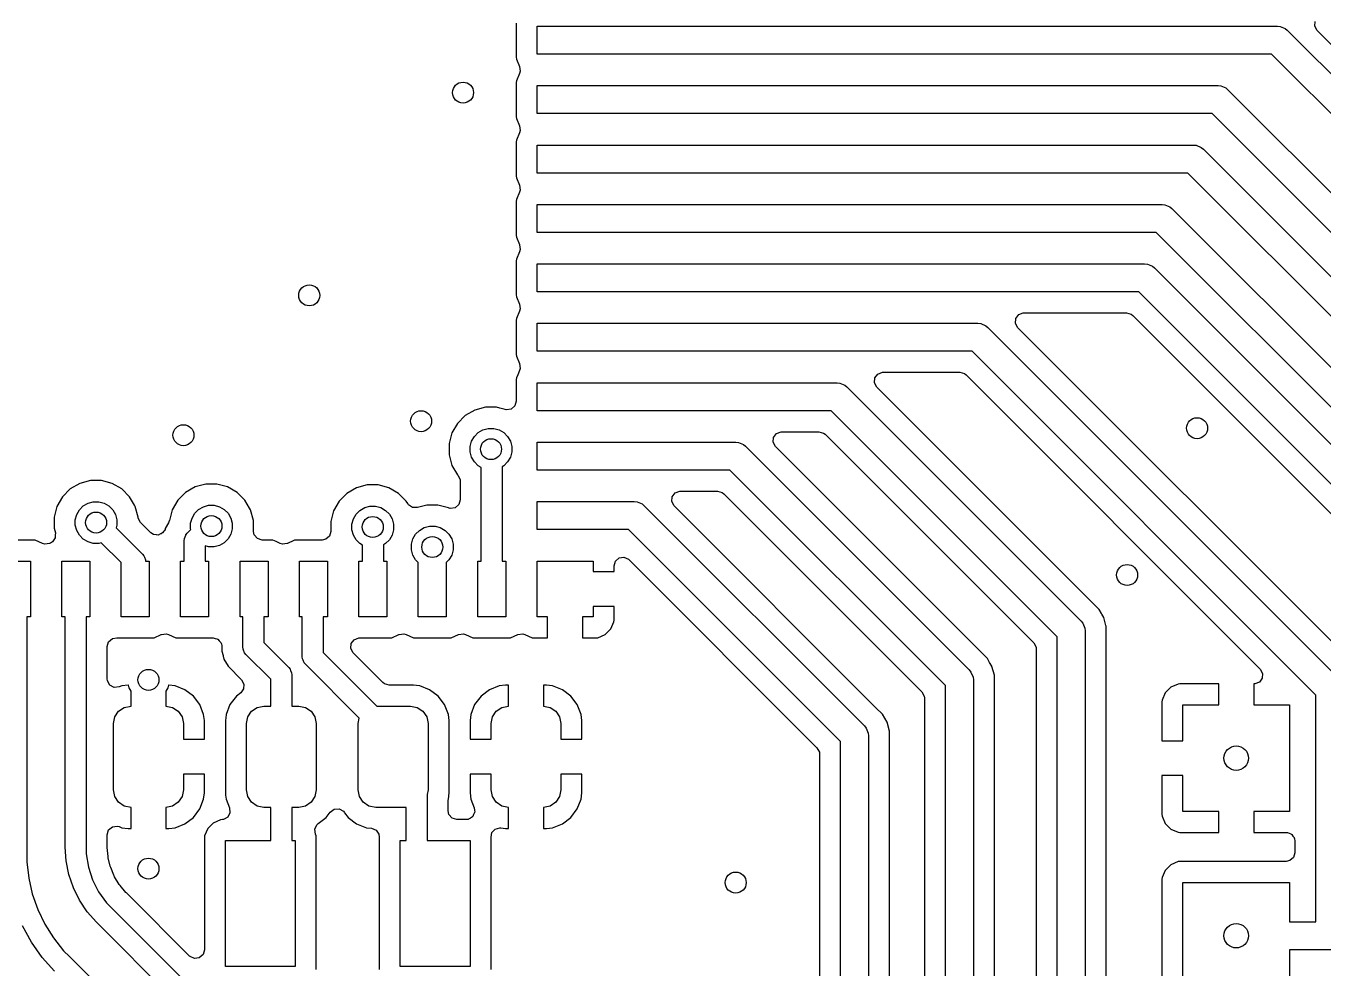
# Model space of a CAD drawing. Extents: x 0.22 to 2.58, y 0.22 to 2.18.
# Drawn here: x 1.372 to 2.102, y 1.176 to 1.707 of the extents above; entities that cross this region are included whole.
import ezdxf

# ---------------------------------------------------------------- set-up
doc = ezdxf.new("R2010")
doc.units = 0
doc.header["$MEASUREMENT"] = 0
doc.layers.add('BLACK', color=7, linetype='CONTINUOUS')

msp = doc.modelspace()

# ---------------------------------------------------------------- linework, layer by layer
at = {"layer": 'BLACK', "linetype": 'CONTINUOUS'}
for p, q in [((1.64801, 1.70846), (1.64801, 1.68918)), ((1.65984, 1.69094), (1.65984, 1.70669)), ((1.65984, 1.70669), (1.69134, 1.70669)), ((1.69134, 1.70669), (2.07677, 1.70669)), ((2.07677, 1.70669), (2.07831, 1.70654)), ((2.07831, 1.70654), (2.08115, 1.70537)), ((2.08115, 1.70537), (2.08234, 1.70439)), ((2.08234, 1.70439), (2.33003, 1.45669)), ((2.09789, 1.70666), (2.09809, 1.7094)), ((2.09921, 1.70424), (2.09789, 1.70666)), ((2.3166, 1.48685), (2.09921, 1.70424)), ((1.64801, 1.68918), (1.64801, 1.68918)), ((1.64801, 1.68918), (1.64813, 1.68819)), ((1.64813, 1.68819), (1.64813, 1.68819)), ((1.64813, 1.68819), (1.64995, 1.68406)), ((1.67559, 1.69094), (1.65984, 1.69094)), ((2.07351, 1.69094), (1.67559, 1.69094)), ((2.3212, 1.44325), (2.07351, 1.69094)), ((1.64995, 1.68406), (1.65031, 1.68133)), ((1.65031, 1.68133), (1.64995, 1.68011)), ((1.64813, 1.67598), (1.64801, 1.67499)), ((1.64801, 1.67499), (1.64801, 1.65571)), ((1.64995, 1.68011), (1.64813, 1.67598)), ((1.65984, 1.65748), (1.65984, 1.67323)), ((1.65984, 1.67323), (1.69134, 1.67323)), ((1.69134, 1.67323), (2.04331, 1.67323)), ((2.04331, 1.67323), (2.04484, 1.67308)), ((2.04484, 1.67308), (2.04768, 1.6719)), ((2.04768, 1.6719), (2.04887, 1.67092)), ((2.04887, 1.67092), (2.34098, 1.37882)), ((1.64801, 1.65571), (1.64801, 1.65571)), ((1.64801, 1.65571), (1.64813, 1.65472)), ((1.64813, 1.65472), (1.64813, 1.65472)), ((1.64813, 1.65472), (1.64813, 1.65472)), ((1.64813, 1.65472), (1.64991, 1.65068)), ((1.67559, 1.65748), (1.65984, 1.65748)), ((2.04005, 1.65748), (1.67559, 1.65748)), ((2.3322, 1.36532), (2.04005, 1.65748)), ((1.64995, 1.64665), (1.64813, 1.64252)), ((1.64991, 1.65068), (1.64991, 1.65068)), ((1.64991, 1.65068), (1.64995, 1.65059)), ((1.64995, 1.65059), (1.65031, 1.64787)), ((1.65031, 1.64787), (1.64995, 1.64665)), ((1.64813, 1.64252), (1.64801, 1.64153)), ((1.64801, 1.64153), (1.64801, 1.62225)), ((1.64813, 1.64252), (1.64813, 1.64252)), ((1.65984, 1.62402), (1.65984, 1.63976)), ((1.65984, 1.63976), (1.69134, 1.63976)), ((1.69134, 1.63976), (2.02953, 1.63976)), ((2.02953, 1.63976), (2.03106, 1.63961)), ((2.03106, 1.63961), (2.0339, 1.63844)), ((2.0339, 1.63844), (2.0351, 1.63746)), ((2.0351, 1.63746), (2.30872, 1.36384)), ((1.64801, 1.62225), (1.64801, 1.62225)), ((1.64801, 1.62225), (1.64813, 1.62126)), ((1.67559, 1.62402), (1.65984, 1.62402)), ((2.02627, 1.62402), (1.67559, 1.62402)), ((2.29528, 1.35501), (2.02627, 1.62402)), ((1.64813, 1.62126), (1.64813, 1.62126)), ((1.64813, 1.62126), (1.64813, 1.62126)), ((1.64813, 1.62126), (1.64991, 1.61721)), ((1.64991, 1.61721), (1.64991, 1.61721)), ((1.64991, 1.61721), (1.64995, 1.61713)), ((1.64995, 1.61713), (1.65031, 1.6144)), ((1.64813, 1.60905), (1.64801, 1.60807)), ((1.64801, 1.60807), (1.64801, 1.58879)), ((1.64995, 1.61319), (1.64813, 1.60905)), ((1.65031, 1.6144), (1.64995, 1.61319)), ((1.65984, 1.59055), (1.65984, 1.6063)), ((1.65984, 1.6063), (1.69134, 1.6063)), ((1.69134, 1.6063), (2.01181, 1.6063)), ((2.01181, 1.6063), (2.01335, 1.60615)), ((2.01335, 1.60615), (2.01619, 1.60497)), ((2.01619, 1.60497), (2.01738, 1.60399)), ((2.01738, 1.60399), (2.27722, 1.34415)), ((1.64801, 1.58879), (1.64801, 1.58878)), ((1.64801, 1.58878), (1.64813, 1.5878)), ((1.64813, 1.5878), (1.64813, 1.5878)), ((1.64813, 1.5878), (1.64813, 1.5878)), ((1.64813, 1.5878), (1.64991, 1.58375)), ((1.67559, 1.59055), (1.65984, 1.59055)), ((2.00855, 1.59055), (1.67559, 1.59055)), ((2.26378, 1.33532), (2.00855, 1.59055)), ((1.64995, 1.57972), (1.64813, 1.57559)), ((1.64991, 1.58375), (1.64991, 1.58375)), ((1.64991, 1.58375), (1.64995, 1.58366)), ((1.64995, 1.58366), (1.65031, 1.58094)), ((1.65031, 1.58094), (1.64995, 1.57972)), ((1.64813, 1.57559), (1.64801, 1.5746)), ((1.64801, 1.5746), (1.64801, 1.55532)), ((1.65984, 1.55709), (1.65984, 1.57283)), ((1.65984, 1.57283), (1.69134, 1.57283)), ((1.69134, 1.57283), (2.00197, 1.57283)), ((2.00197, 1.57283), (2.0035, 1.57268)), ((2.0035, 1.57268), (2.00634, 1.57151)), ((2.00634, 1.57151), (2.00754, 1.57053)), ((2.00754, 1.57053), (2.23785, 1.34021)), ((1.67559, 1.55709), (1.65984, 1.55709)), ((1.99871, 1.55709), (1.67559, 1.55709)), ((2.22441, 1.33138), (1.99871, 1.55709)), ((1.64801, 1.55532), (1.64801, 1.55532)), ((1.64801, 1.55532), (1.64813, 1.55433)), ((1.64813, 1.55433), (1.64813, 1.55433)), ((1.64813, 1.55433), (1.64995, 1.5502)), ((1.64995, 1.5502), (1.65031, 1.54747)), ((1.64813, 1.54213), (1.64801, 1.54114)), ((1.64995, 1.54626), (1.64813, 1.54213)), ((1.64813, 1.54213), (1.64813, 1.54213)), ((1.65031, 1.54747), (1.64995, 1.54626)), ((1.92923, 1.53934), (1.92943, 1.54208)), ((1.92943, 1.54208), (1.93108, 1.54428)), ((1.93108, 1.54428), (1.93365, 1.54524)), ((1.93365, 1.54524), (1.934, 1.54526)), ((1.934, 1.54526), (1.99178, 1.54526)), ((1.99178, 1.54526), (1.99442, 1.54448)), ((1.99442, 1.54448), (1.99524, 1.54383)), ((1.99524, 1.54383), (2.21115, 1.32791)), ((1.64801, 1.54114), (1.64801, 1.52186)), ((1.65984, 1.52362), (1.65984, 1.53937)), ((1.65984, 1.53937), (1.69134, 1.53937)), ((1.69134, 1.53937), (1.90811, 1.53937)), ((1.90811, 1.53937), (1.90965, 1.53922)), ((1.90965, 1.53922), (1.91248, 1.53804)), ((1.91248, 1.53804), (1.91368, 1.53706)), ((1.91368, 1.53706), (2.11187, 1.33887)), ((1.93055, 1.53692), (1.92923, 1.53934)), ((2.12207, 1.34541), (1.93055, 1.53692)), ((1.64801, 1.52186), (1.64801, 1.52185)), ((1.64801, 1.52185), (1.64813, 1.52087)), ((1.64813, 1.52087), (1.64813, 1.52087)), ((1.64813, 1.52087), (1.64813, 1.52087)), ((1.64813, 1.52087), (1.64991, 1.51682)), ((1.67559, 1.52362), (1.65984, 1.52362)), ((1.90485, 1.52362), (1.67559, 1.52362)), ((2.09843, 1.33005), (1.90485, 1.52362)), ((1.64991, 1.51271), (1.64888, 1.51036)), ((1.64991, 1.51682), (1.64991, 1.51682)), ((1.64991, 1.51682), (1.64995, 1.51674)), ((1.64995, 1.51279), (1.64991, 1.51271)), ((1.64991, 1.51271), (1.64991, 1.51271)), ((1.64995, 1.51674), (1.65031, 1.51401)), ((1.65031, 1.51401), (1.64995, 1.51279)), ((1.64813, 1.50866), (1.64801, 1.50767)), ((1.64801, 1.50767), (1.64801, 1.49555)), ((1.64888, 1.51036), (1.64813, 1.50866)), ((1.65984, 1.49016), (1.65984, 1.50591)), ((1.65984, 1.50591), (1.69134, 1.50591)), ((1.69134, 1.50591), (1.82874, 1.50591)), ((1.82874, 1.50591), (1.83028, 1.50575)), ((1.83028, 1.50575), (1.83311, 1.50458)), ((1.84986, 1.50587), (1.85006, 1.50862)), ((1.85118, 1.50346), (1.84986, 1.50587)), ((1.85006, 1.50862), (1.85171, 1.51082)), ((1.85171, 1.51082), (1.85428, 1.51178)), ((1.85428, 1.51178), (1.85463, 1.51179)), ((1.85463, 1.51179), (1.89793, 1.51179)), ((1.89793, 1.51179), (1.90057, 1.51102)), ((1.90057, 1.51102), (1.90138, 1.51036)), ((1.90138, 1.51036), (2.06711, 1.34463)), ((1.83311, 1.50458), (1.83431, 1.5036)), ((1.83431, 1.5036), (1.9662, 1.37171)), ((1.9764, 1.37824), (1.85118, 1.50346)), ((1.62473, 1.49053), (1.61934, 1.48742)), ((1.63075, 1.49215), (1.62473, 1.49053)), ((1.62473, 1.49053), (1.62473, 1.49053)), ((1.63697, 1.49215), (1.63075, 1.49215)), ((1.63888, 1.49163), (1.63697, 1.49215)), ((1.64187, 1.49083), (1.63888, 1.49163)), ((1.64244, 1.49072), (1.64187, 1.49083)), ((1.64516, 1.49111), (1.64244, 1.49072)), ((1.64724, 1.49291), (1.64516, 1.49111)), ((1.64801, 1.49555), (1.64724, 1.49291)), ((1.61494, 1.48302), (1.61183, 1.47763)), ((1.61934, 1.48742), (1.61494, 1.48302)), ((1.61494, 1.48302), (1.61494, 1.48302)), ((1.61934, 1.48742), (1.61934, 1.48742)), ((1.67559, 1.49016), (1.65984, 1.49016)), ((1.82548, 1.49016), (1.67559, 1.49016)), ((1.95276, 1.36288), (1.82548, 1.49016)), ((1.61183, 1.47763), (1.61022, 1.47162)), ((1.61183, 1.47763), (1.61183, 1.47763)), ((1.62295, 1.47302), (1.62449, 1.47569)), ((1.62449, 1.47569), (1.62667, 1.47787)), ((1.62667, 1.47787), (1.62934, 1.47942)), ((1.62934, 1.47942), (1.63232, 1.48021)), ((1.63232, 1.48021), (1.6354, 1.48021)), ((1.6354, 1.48021), (1.63838, 1.47942)), ((1.63838, 1.47942), (1.64105, 1.47787)), ((1.64105, 1.47787), (1.64323, 1.47569)), ((1.64323, 1.47569), (1.64477, 1.47302)), ((1.79297, 1.47515), (1.79462, 1.47735)), ((1.79462, 1.47735), (1.7972, 1.47831)), ((1.7972, 1.47831), (1.79755, 1.47833)), ((1.79755, 1.47833), (1.81856, 1.47833)), ((1.81856, 1.47833), (1.8212, 1.47755)), ((1.8212, 1.47755), (1.82201, 1.4769)), ((1.82201, 1.4769), (1.9395, 1.35941)), ((1.61022, 1.47162), (1.61022, 1.46539)), ((1.62215, 1.47005), (1.62295, 1.47302)), ((1.62215, 1.46696), (1.62215, 1.47005)), ((1.64477, 1.47302), (1.64557, 1.47005)), ((1.64557, 1.47005), (1.64557, 1.46696)), ((1.65984, 1.45669), (1.65984, 1.47244)), ((1.65984, 1.47244), (1.69134, 1.47244)), ((1.69134, 1.47244), (1.77165, 1.47244)), ((1.77165, 1.47244), (1.77319, 1.47229)), ((1.77319, 1.47229), (1.77603, 1.47111)), ((1.77603, 1.47111), (1.77722, 1.47013)), ((1.77722, 1.47013), (1.90321, 1.34415)), ((1.79278, 1.47241), (1.79297, 1.47515)), ((1.79409, 1.46999), (1.79278, 1.47241)), ((1.90974, 1.35435), (1.79409, 1.46999)), ((1.61022, 1.46539), (1.61183, 1.45938)), ((1.62295, 1.46398), (1.62215, 1.46696)), ((1.62449, 1.46131), (1.62295, 1.46398)), ((1.62667, 1.45913), (1.62449, 1.46131)), ((1.64323, 1.46131), (1.64105, 1.45913)), ((1.64477, 1.46398), (1.64323, 1.46131)), ((1.64557, 1.46696), (1.64477, 1.46398)), ((1.61183, 1.45938), (1.61183, 1.45938)), ((1.61183, 1.45938), (1.61494, 1.45399)), ((1.61494, 1.45399), (1.61494, 1.45399)), ((1.61494, 1.45399), (1.61509, 1.45384)), ((1.61509, 1.45384), (1.6164, 1.45143)), ((1.62835, 1.45816), (1.62667, 1.45913)), ((1.62835, 1.40551), (1.62835, 1.45816)), ((1.64105, 1.45913), (1.64016, 1.45862)), ((1.64016, 1.45862), (1.64016, 1.40551)), ((1.67559, 1.45669), (1.65984, 1.45669)), ((1.76839, 1.45669), (1.67559, 1.45669)), ((1.88976, 1.33532), (1.76839, 1.45669)), ((1.40229, 1.4492), (1.3969, 1.44608)), ((1.4083, 1.45081), (1.40229, 1.4492)), ((1.40229, 1.4492), (1.40229, 1.4492)), ((1.41453, 1.45081), (1.4083, 1.45081)), ((1.42054, 1.4492), (1.41453, 1.45081)), ((1.42593, 1.44608), (1.42054, 1.4492)), ((1.42054, 1.4492), (1.42054, 1.4492)), ((1.42054, 1.4492), (1.42054, 1.4492)), ((1.46725, 1.44723), (1.46186, 1.44412)), ((1.47327, 1.44884), (1.46725, 1.44723)), ((1.46725, 1.44723), (1.46725, 1.44723)), ((1.47949, 1.44884), (1.47327, 1.44884)), ((1.4855, 1.44723), (1.47949, 1.44884)), ((1.49089, 1.44412), (1.4855, 1.44723)), ((1.4855, 1.44723), (1.4855, 1.44723)), ((1.4855, 1.44723), (1.4855, 1.44723)), ((1.55812, 1.44671), (1.55273, 1.4436)), ((1.56413, 1.44832), (1.55812, 1.44671)), ((1.55812, 1.44671), (1.55812, 1.44671)), ((1.57036, 1.44832), (1.56413, 1.44832)), ((1.57637, 1.44671), (1.57036, 1.44832)), ((1.58176, 1.4436), (1.57637, 1.44671)), ((1.57637, 1.44671), (1.57637, 1.44671)), ((1.57637, 1.44671), (1.57637, 1.44671)), ((1.6164, 1.45143), (1.61652, 1.45039)), ((1.61652, 1.45039), (1.61652, 1.43999)), ((1.3925, 1.44168), (1.38939, 1.43629)), ((1.3969, 1.44608), (1.3925, 1.44168)), ((1.3925, 1.44168), (1.3925, 1.44168)), ((1.3969, 1.44608), (1.3969, 1.44608)), ((1.43034, 1.44168), (1.42593, 1.44608)), ((1.42593, 1.44608), (1.42593, 1.44608)), ((1.43305, 1.43698), (1.43034, 1.44168)), ((1.43034, 1.44168), (1.43034, 1.44168)), ((1.45746, 1.43971), (1.45435, 1.43432)), ((1.46186, 1.44411), (1.45746, 1.43971)), ((1.45746, 1.43971), (1.45746, 1.43971)), ((1.46186, 1.44412), (1.46186, 1.44411)), ((1.49089, 1.44411), (1.49089, 1.44412)), ((1.4953, 1.43971), (1.49089, 1.44411)), ((1.49791, 1.43518), (1.4953, 1.43971)), ((1.4953, 1.43971), (1.4953, 1.43971)), ((1.54833, 1.4392), (1.54522, 1.43381)), ((1.55273, 1.4436), (1.54833, 1.4392)), ((1.54833, 1.4392), (1.54833, 1.4392)), ((1.55273, 1.4436), (1.55273, 1.4436)), ((1.58616, 1.4392), (1.58176, 1.4436)), ((1.58176, 1.4436), (1.58176, 1.4436)), ((1.58692, 1.43789), (1.58616, 1.4392)), ((1.58616, 1.4392), (1.58616, 1.4392)), ((1.61652, 1.43999), (1.61574, 1.43735)), ((1.73569, 1.43894), (1.73589, 1.44169)), ((1.73589, 1.44169), (1.73753, 1.44389)), ((1.73753, 1.44389), (1.74011, 1.44485)), ((1.74011, 1.44485), (1.74046, 1.44486)), ((1.74046, 1.44486), (1.76147, 1.44486)), ((1.76147, 1.44486), (1.76411, 1.44409)), ((1.76411, 1.44409), (1.76492, 1.44343)), ((1.76492, 1.44343), (1.8765, 1.33185)), ((1.38939, 1.43629), (1.38778, 1.43028)), ((1.38939, 1.43629), (1.38939, 1.43629)), ((1.40051, 1.43169), (1.40205, 1.43436)), ((1.40205, 1.43436), (1.40423, 1.43654)), ((1.40423, 1.43654), (1.4069, 1.43808)), ((1.4069, 1.43808), (1.40988, 1.43888)), ((1.40988, 1.43888), (1.41296, 1.43888)), ((1.41296, 1.43888), (1.41594, 1.43808)), ((1.41594, 1.43808), (1.41861, 1.43654)), ((1.41861, 1.43654), (1.42079, 1.43436)), ((1.42079, 1.43436), (1.42233, 1.43169)), ((1.43345, 1.43629), (1.43305, 1.43698)), ((1.43506, 1.43028), (1.43345, 1.43629)), ((1.45435, 1.43432), (1.45274, 1.42831)), ((1.45435, 1.43432), (1.45435, 1.43432)), ((1.45435, 1.43432), (1.45435, 1.43432)), ((1.46547, 1.42972), (1.46701, 1.43239)), ((1.46701, 1.43239), (1.46919, 1.43457)), ((1.46919, 1.43457), (1.47186, 1.43611)), ((1.47186, 1.43611), (1.47484, 1.43691)), ((1.47484, 1.43691), (1.47792, 1.43691)), ((1.47792, 1.43691), (1.4809, 1.43611)), ((1.4809, 1.43611), (1.48357, 1.43457)), ((1.48357, 1.43457), (1.48575, 1.43239)), ((1.48575, 1.43239), (1.48729, 1.42972)), ((1.49841, 1.43432), (1.49791, 1.43518)), ((1.50002, 1.42831), (1.49841, 1.43432)), ((1.54521, 1.4338), (1.5436, 1.42779)), ((1.54522, 1.43381), (1.54521, 1.4338)), ((1.55633, 1.4292), (1.55788, 1.43187)), ((1.55788, 1.43187), (1.56006, 1.43405)), ((1.56006, 1.43405), (1.56273, 1.43559)), ((1.56273, 1.43559), (1.5657, 1.43639)), ((1.5657, 1.43639), (1.56879, 1.43639)), ((1.56879, 1.43639), (1.57177, 1.43559)), ((1.57177, 1.43559), (1.57444, 1.43405)), ((1.57444, 1.43405), (1.57662, 1.43187)), ((1.57662, 1.43187), (1.57816, 1.4292)), ((1.58738, 1.43722), (1.58692, 1.43789)), ((1.58966, 1.43568), (1.58738, 1.43722)), ((1.59241, 1.43562), (1.58966, 1.43568)), ((1.59767, 1.43703), (1.59241, 1.43562)), ((1.6039, 1.43703), (1.59767, 1.43703)), ((1.60991, 1.43542), (1.6039, 1.43703)), ((1.61022, 1.43533), (1.60991, 1.43542)), ((1.60991, 1.43542), (1.60991, 1.43542)), ((1.61023, 1.43535), (1.61022, 1.43533)), ((1.61094, 1.43516), (1.61023, 1.43535)), ((1.61366, 1.43555), (1.61094, 1.43516)), ((1.61574, 1.43735), (1.61366, 1.43555)), ((1.65984, 1.42323), (1.65984, 1.43898)), ((1.65984, 1.43898), (1.69134, 1.43898)), ((1.69134, 1.43898), (1.71457, 1.43898)), ((1.71457, 1.43898), (1.7161, 1.43883)), ((1.7161, 1.43883), (1.71894, 1.43765)), ((1.71894, 1.43765), (1.72013, 1.43667)), ((1.72013, 1.43667), (1.84415, 1.31265)), ((1.73701, 1.43653), (1.73569, 1.43894)), ((1.85068, 1.32285), (1.73701, 1.43653)), ((1.38778, 1.43028), (1.38778, 1.42405)), ((1.39971, 1.42871), (1.40051, 1.43169)), ((1.39971, 1.42562), (1.39971, 1.42871)), ((1.40051, 1.42265), (1.39971, 1.42562)), ((1.42233, 1.43169), (1.42313, 1.42871)), ((1.42313, 1.42562), (1.42274, 1.42419)), ((1.42313, 1.42871), (1.42313, 1.42562)), ((1.4351, 1.43), (1.43506, 1.43028)), ((1.43506, 1.43028), (1.43506, 1.43028)), ((1.43517, 1.4296), (1.4351, 1.43)), ((1.43648, 1.42718), (1.43517, 1.4296)), ((1.43943, 1.42423), (1.43648, 1.42718)), ((1.45223, 1.42698), (1.4504, 1.42381)), ((1.45227, 1.42706), (1.45223, 1.42698)), ((1.45268, 1.42809), (1.45227, 1.42706)), ((1.45274, 1.42831), (1.45268, 1.42809)), ((1.45274, 1.42831), (1.45274, 1.42831)), ((1.46467, 1.42674), (1.46547, 1.42972)), ((1.46467, 1.42366), (1.46467, 1.42674)), ((1.48729, 1.42972), (1.48809, 1.42674)), ((1.48809, 1.42674), (1.48809, 1.42366)), ((1.50002, 1.42222), (1.50002, 1.42831)), ((1.50002, 1.42831), (1.50002, 1.42831)), ((1.5436, 1.42779), (1.5436, 1.42222)), ((1.55554, 1.42622), (1.55633, 1.4292)), ((1.55554, 1.42314), (1.55554, 1.42622)), ((1.57816, 1.4292), (1.57896, 1.42622)), ((1.57896, 1.42622), (1.57896, 1.42314)), ((1.59627, 1.4243), (1.59925, 1.4251)), ((1.59925, 1.4251), (1.60233, 1.4251)), ((1.60233, 1.4251), (1.60531, 1.4243)), ((1.37618, 1.41734), (1.3569, 1.41734)), ((1.37717, 1.41723), (1.37618, 1.41734)), ((1.38768, 1.41749), (1.38693, 1.41637)), ((1.38843, 1.41861), (1.38768, 1.41749)), ((1.38778, 1.42405), (1.3885, 1.42136)), ((1.38845, 1.41866), (1.38843, 1.41864)), ((1.38843, 1.41864), (1.38843, 1.41861)), ((1.38846, 1.42001), (1.38845, 1.41866)), ((1.3885, 1.42136), (1.38846, 1.42001)), ((1.40205, 1.41998), (1.40051, 1.42265)), ((1.40423, 1.4178), (1.40205, 1.41998)), ((1.4069, 1.41625), (1.40423, 1.4178)), ((1.42274, 1.42419), (1.43764, 1.40929)), ((1.44219, 1.42147), (1.43943, 1.42423)), ((1.44372, 1.42044), (1.44219, 1.42147)), ((1.44525, 1.42025), (1.44372, 1.42044)), ((1.44539, 1.42021), (1.44525, 1.42025)), ((1.44548, 1.42023), (1.44539, 1.42021)), ((1.44645, 1.42011), (1.44548, 1.42023)), ((1.44777, 1.42075), (1.44645, 1.42011)), ((1.44807, 1.42082), (1.44777, 1.42075)), ((1.44822, 1.42097), (1.44807, 1.42082)), ((1.44893, 1.42131), (1.44822, 1.42097)), ((1.44955, 1.42232), (1.44893, 1.42131)), ((1.45, 1.42278), (1.44955, 1.42232)), ((1.45026, 1.42328), (1.45, 1.42278)), ((1.4504, 1.42381), (1.45026, 1.42328)), ((1.4504, 1.42381), (1.4504, 1.42381)), ((1.46102, 1.41697), (1.46114, 1.41812)), ((1.46114, 1.41812), (1.46196, 1.42011)), ((1.46196, 1.42011), (1.46202, 1.42025)), ((1.46202, 1.42025), (1.46275, 1.42114)), ((1.46275, 1.42114), (1.46479, 1.42319)), ((1.46479, 1.42319), (1.46467, 1.42366)), ((1.48575, 1.41801), (1.48357, 1.41583)), ((1.48729, 1.42068), (1.48575, 1.41801)), ((1.48809, 1.42366), (1.48729, 1.42068)), ((1.50046, 1.4202), (1.50002, 1.42222)), ((1.50226, 1.41812), (1.50046, 1.4202)), ((1.5049, 1.41734), (1.50226, 1.41812)), ((1.51003, 1.41734), (1.5049, 1.41734)), ((1.51102, 1.41723), (1.51003, 1.41734)), ((1.51003, 1.41734), (1.51003, 1.41734)), ((1.52422, 1.41734), (1.52323, 1.41723)), ((1.53872, 1.41734), (1.52422, 1.41734)), ((1.52422, 1.41734), (1.52422, 1.41734)), ((1.54075, 1.41778), (1.53872, 1.41734)), ((1.54283, 1.41959), (1.54075, 1.41778)), ((1.5436, 1.42222), (1.54283, 1.41959)), ((1.55633, 1.42016), (1.55554, 1.42314)), ((1.55788, 1.41749), (1.55633, 1.42016)), ((1.56006, 1.41531), (1.55788, 1.41749)), ((1.57662, 1.41749), (1.57444, 1.41531)), ((1.57816, 1.42016), (1.57662, 1.41749)), ((1.57896, 1.42314), (1.57816, 1.42016)), ((1.58908, 1.41493), (1.58988, 1.41791)), ((1.58988, 1.41791), (1.59142, 1.42058)), ((1.59142, 1.42058), (1.5936, 1.42276)), ((1.5936, 1.42276), (1.59627, 1.4243)), ((1.60531, 1.4243), (1.60798, 1.42276)), ((1.60798, 1.42276), (1.61016, 1.42058)), ((1.61016, 1.42058), (1.6117, 1.41791)), ((1.6117, 1.41791), (1.6125, 1.41493)), ((1.67559, 1.42323), (1.65984, 1.42323)), ((1.71131, 1.42323), (1.67559, 1.42323)), ((1.83071, 1.30383), (1.71131, 1.42323)), ((1.37919, 1.41633), (1.37717, 1.41723)), ((1.38121, 1.41544), (1.37919, 1.41633)), ((1.3813, 1.4154), (1.38121, 1.41544)), ((1.38251, 1.41505), (1.3813, 1.4154)), ((1.38524, 1.4154), (1.38251, 1.41505)), ((1.38575, 1.41563), (1.38524, 1.4154)), ((1.38689, 1.41633), (1.38575, 1.41563)), ((1.3869, 1.41635), (1.38689, 1.41633)), ((1.38693, 1.41637), (1.3869, 1.41635)), ((1.40988, 1.41546), (1.4069, 1.41625)), ((1.41296, 1.41546), (1.40988, 1.41546)), ((1.41439, 1.41584), (1.41296, 1.41546)), ((1.42559, 1.40464), (1.41439, 1.41584)), ((1.46102, 1.40551), (1.46102, 1.41697)), ((1.47484, 1.41349), (1.47283, 1.41402)), ((1.47283, 1.41402), (1.47283, 1.40551)), ((1.47792, 1.41349), (1.47484, 1.41349)), ((1.4809, 1.41428), (1.47792, 1.41349)), ((1.48357, 1.41583), (1.4809, 1.41428)), ((1.51283, 1.41643), (1.51102, 1.41723)), ((1.51507, 1.41544), (1.51283, 1.41643)), ((1.51515, 1.4154), (1.51507, 1.41544)), ((1.51637, 1.41505), (1.51515, 1.4154)), ((1.5191, 1.4154), (1.51637, 1.41505)), ((1.51918, 1.41544), (1.5191, 1.4154)), ((1.52283, 1.41705), (1.51918, 1.41544)), ((1.51918, 1.41544), (1.51918, 1.41544)), ((1.52323, 1.41723), (1.52283, 1.41705)), ((1.56142, 1.41452), (1.56006, 1.41531)), ((1.56142, 1.40551), (1.56142, 1.41452)), ((1.57444, 1.41531), (1.57323, 1.41461)), ((1.57323, 1.41461), (1.57323, 1.40551)), ((1.58908, 1.41184), (1.58908, 1.41493)), ((1.58988, 1.40887), (1.58908, 1.41184)), ((1.6125, 1.41184), (1.6117, 1.40887)), ((1.6125, 1.41493), (1.6125, 1.41184)), ((1.35866, 1.40551), (1.37441, 1.40551)), ((1.37441, 1.40551), (1.37441, 1.37402)), ((1.39213, 1.37402), (1.39213, 1.40551)), ((1.39213, 1.40551), (1.40787, 1.40551)), ((1.40787, 1.40551), (1.40787, 1.37402)), ((1.42559, 1.37402), (1.42559, 1.40464)), ((1.43764, 1.40929), (1.43837, 1.4084)), ((1.43837, 1.4084), (1.43866, 1.4077)), ((1.43866, 1.4077), (1.43926, 1.40627)), ((1.43926, 1.40627), (1.43933, 1.40551)), ((1.43933, 1.40551), (1.44134, 1.40551)), ((1.44134, 1.40551), (1.44134, 1.37402)), ((1.45906, 1.37402), (1.45906, 1.40551)), ((1.45906, 1.40551), (1.46102, 1.40551)), ((1.47283, 1.40551), (1.4748, 1.40551)), ((1.4748, 1.40551), (1.4748, 1.37402)), ((1.49252, 1.37402), (1.49252, 1.40551)), ((1.49252, 1.40551), (1.50827, 1.40551)), ((1.50827, 1.40551), (1.50827, 1.37402)), ((1.52598, 1.37402), (1.52598, 1.40551)), ((1.52598, 1.40551), (1.54173, 1.40551)), ((1.54173, 1.40551), (1.54173, 1.37402)), ((1.55945, 1.37402), (1.55945, 1.40551)), ((1.55945, 1.40551), (1.56142, 1.40551)), ((1.57323, 1.40551), (1.5752, 1.40551)), ((1.5752, 1.40551), (1.5752, 1.37402)), ((1.59142, 1.4062), (1.58988, 1.40887)), ((1.59291, 1.4047), (1.59142, 1.4062)), ((1.59291, 1.37402), (1.59291, 1.4047)), ((1.61016, 1.4062), (1.60866, 1.4047)), ((1.60866, 1.4047), (1.60866, 1.37402)), ((1.6117, 1.40887), (1.61016, 1.4062)), ((1.62638, 1.37402), (1.62638, 1.40551)), ((1.62638, 1.40551), (1.62835, 1.40551)), ((1.64016, 1.40551), (1.64213, 1.40551)), ((1.64213, 1.40551), (1.64213, 1.37402)), ((1.65984, 1.37402), (1.65984, 1.40551)), ((1.65984, 1.40551), (1.69134, 1.40551)), ((1.69134, 1.40551), (1.69134, 1.39961)), ((1.70315, 1.40287), (1.70392, 1.40551)), ((1.70315, 1.39961), (1.70315, 1.40287)), ((1.70392, 1.40551), (1.706, 1.40731)), ((1.706, 1.40731), (1.70873, 1.4077)), ((1.70873, 1.4077), (1.71123, 1.40656)), ((1.71123, 1.40656), (1.71148, 1.40632)), ((1.71148, 1.40632), (1.81745, 1.30035)), ((1.69134, 1.39961), (1.70315, 1.39961)), ((1.37441, 1.37402), (1.37244, 1.37402)), ((1.37244, 1.37402), (1.37244, 1.24068)), ((1.39409, 1.37402), (1.39213, 1.37402)), ((1.39409, 1.24441), (1.39409, 1.37402)), ((1.40787, 1.37402), (1.40591, 1.37402)), ((1.40591, 1.37402), (1.40591, 1.24441)), ((1.44134, 1.37402), (1.42559, 1.37402)), ((1.4748, 1.37402), (1.45906, 1.37402)), ((1.49409, 1.37402), (1.49252, 1.37402)), ((1.49409, 1.35711), (1.49409, 1.37402)), ((1.50827, 1.37402), (1.50591, 1.37402)), ((1.50591, 1.37402), (1.50591, 1.35955)), ((1.52756, 1.37402), (1.52598, 1.37402)), ((1.52756, 1.35154), (1.52756, 1.37402)), ((1.54173, 1.37402), (1.53937, 1.37402)), ((1.53937, 1.37402), (1.53937, 1.35398)), ((1.5752, 1.37402), (1.55945, 1.37402)), ((1.60866, 1.37402), (1.59291, 1.37402)), ((1.64213, 1.37402), (1.62638, 1.37402)), ((1.66575, 1.37402), (1.65984, 1.37402)), ((1.66575, 1.3622), (1.66575, 1.37402)), ((1.69134, 1.37402), (1.68543, 1.37402)), ((1.68543, 1.37402), (1.68543, 1.3622)), ((1.70315, 1.37992), (1.69134, 1.37992)), ((1.69134, 1.37992), (1.69134, 1.37402)), ((1.70315, 1.37225), (1.70315, 1.37992)), ((1.97773, 1.37594), (1.9764, 1.37824)), ((1.9764, 1.37824), (1.9764, 1.37824)), ((1.97794, 1.37557), (1.97773, 1.37594)), ((1.97899, 1.37375), (1.97794, 1.37557)), ((1.98019, 1.36927), (1.97899, 1.37375)), ((1.69813, 1.3641), (1.70125, 1.36723)), ((1.70125, 1.36723), (1.70303, 1.37126)), ((1.70125, 1.36723), (1.70125, 1.36723)), ((1.70303, 1.37126), (1.70315, 1.37225)), ((1.70303, 1.37126), (1.70303, 1.37126)), ((1.70315, 1.37225), (1.70315, 1.37225)), ((1.9662, 1.37171), (1.96718, 1.37052)), ((1.96718, 1.37052), (1.96835, 1.36768)), ((1.96835, 1.36768), (1.9685, 1.36614)), ((1.9685, 1.36614), (1.9685, 1.09066)), ((1.98033, 1.36874), (1.98019, 1.36927)), ((1.98033, 1.09759), (1.98033, 1.36874)), ((1.41774, 1.35741), (1.41851, 1.36005)), ((1.41851, 1.36005), (1.42059, 1.36185)), ((1.42059, 1.36185), (1.42318, 1.36226)), ((1.42318, 1.36226), (1.42382, 1.36219)), ((1.42382, 1.36219), (1.4431, 1.36219)), ((1.4431, 1.36219), (1.44311, 1.36219)), ((1.44311, 1.36219), (1.44409, 1.3623)), ((1.44311, 1.36219), (1.44311, 1.36219)), ((1.44409, 1.3623), (1.44814, 1.36409)), ((1.44409, 1.3623), (1.44409, 1.3623)), ((1.44409, 1.3623), (1.44409, 1.3623)), ((1.44814, 1.36409), (1.44822, 1.36412)), ((1.44814, 1.36409), (1.44814, 1.36409)), ((1.44822, 1.36412), (1.45095, 1.36448)), ((1.45095, 1.36448), (1.45217, 1.36412)), ((1.45217, 1.36412), (1.4563, 1.3623)), ((1.4563, 1.3623), (1.4563, 1.3623)), ((1.4563, 1.3623), (1.45729, 1.36219)), ((1.45729, 1.36219), (1.47657, 1.36219)), ((1.47657, 1.36219), (1.47682, 1.36221)), ((1.47682, 1.36221), (1.47713, 1.36216)), ((1.47713, 1.36216), (1.47744, 1.36225)), ((1.47744, 1.36225), (1.47847, 1.36193)), ((1.47847, 1.36193), (1.47953, 1.36175)), ((1.47953, 1.36175), (1.47976, 1.36153)), ((1.47976, 1.36153), (1.48007, 1.36144)), ((1.48007, 1.36144), (1.48076, 1.36062)), ((1.48076, 1.36062), (1.48156, 1.35989)), ((1.48156, 1.35989), (1.48169, 1.35953)), ((1.48169, 1.35953), (1.48185, 1.35934)), ((1.48185, 1.35934), (1.48199, 1.35867)), ((1.50591, 1.35955), (1.51992, 1.34553)), ((1.55491, 1.35627), (1.55511, 1.35901)), ((1.55511, 1.35901), (1.55676, 1.36121)), ((1.55676, 1.36121), (1.55934, 1.36217)), ((1.55934, 1.36217), (1.55968, 1.36219)), ((1.55968, 1.36219), (1.57696, 1.36219)), ((1.57696, 1.36219), (1.57795, 1.3623)), ((1.57696, 1.36219), (1.57696, 1.36219)), ((1.57696, 1.36219), (1.57696, 1.36219)), ((1.57795, 1.3623), (1.582, 1.36409)), ((1.57795, 1.3623), (1.57795, 1.3623)), ((1.57795, 1.3623), (1.57795, 1.3623)), ((1.582, 1.36409), (1.58208, 1.36412)), ((1.582, 1.36409), (1.582, 1.36409)), ((1.58208, 1.36412), (1.58481, 1.36448)), ((1.58481, 1.36448), (1.58603, 1.36412)), ((1.58603, 1.36412), (1.59016, 1.3623)), ((1.59016, 1.3623), (1.59016, 1.3623)), ((1.59016, 1.3623), (1.59115, 1.36219)), ((1.59115, 1.36219), (1.61043, 1.36219)), ((1.61043, 1.36219), (1.61142, 1.3623)), ((1.61043, 1.36219), (1.61043, 1.36219)), ((1.61043, 1.36219), (1.61043, 1.36219)), ((1.61142, 1.3623), (1.61546, 1.36409)), ((1.61142, 1.3623), (1.61142, 1.3623)), ((1.61142, 1.3623), (1.61142, 1.3623)), ((1.61546, 1.36409), (1.61555, 1.36412)), ((1.61546, 1.36409), (1.61546, 1.36409)), ((1.61555, 1.36412), (1.61828, 1.36448)), ((1.61828, 1.36448), (1.61949, 1.36412)), ((1.61949, 1.36412), (1.62362, 1.3623)), ((1.62362, 1.3623), (1.62362, 1.3623)), ((1.62362, 1.3623), (1.62461, 1.36219)), ((1.62461, 1.36219), (1.64389, 1.36219)), ((1.64389, 1.36219), (1.64488, 1.3623)), ((1.64389, 1.36219), (1.64389, 1.36219)), ((1.64389, 1.36219), (1.64389, 1.36219)), ((1.64488, 1.3623), (1.64893, 1.36409)), ((1.64488, 1.3623), (1.64488, 1.3623)), ((1.64488, 1.3623), (1.64488, 1.3623)), ((1.64893, 1.36409), (1.64904, 1.36413)), ((1.64893, 1.36409), (1.64893, 1.36409)), ((1.64904, 1.36413), (1.65176, 1.36449)), ((1.65176, 1.36449), (1.65298, 1.36413)), ((1.65298, 1.36413), (1.65709, 1.36232)), ((1.65709, 1.36232), (1.65808, 1.3622)), ((1.65808, 1.3622), (1.66575, 1.3622)), ((1.66575, 1.3622), (1.66575, 1.3622)), ((1.68543, 1.3622), (1.6931, 1.3622)), ((1.6931, 1.3622), (1.69409, 1.36232)), ((1.6931, 1.3622), (1.6931, 1.3622)), ((1.69409, 1.36232), (1.69813, 1.3641)), ((1.69409, 1.36232), (1.69409, 1.36232)), ((1.69813, 1.3641), (1.69813, 1.3641)), ((1.9395, 1.35941), (1.94081, 1.357)), ((1.95276, 1.0874), (1.95276, 1.36288)), ((1.41774, 1.33915), (1.41774, 1.35741)), ((1.48199, 1.35867), (1.48222, 1.358)), ((1.48222, 1.358), (1.48226, 1.35769)), ((1.48226, 1.35769), (1.48226, 1.35477)), ((1.48226, 1.35477), (1.48294, 1.35225)), ((1.48294, 1.35225), (1.48302, 1.35194)), ((1.48302, 1.35194), (1.48302, 1.35194)), ((1.48302, 1.35194), (1.48347, 1.35026)), ((1.49421, 1.35595), (1.49409, 1.35711)), ((1.49445, 1.35537), (1.49421, 1.35595)), ((1.49509, 1.35382), (1.49445, 1.35537)), ((1.49582, 1.35293), (1.49509, 1.35382)), ((1.50984, 1.33891), (1.49582, 1.35293)), ((1.52767, 1.35038), (1.52756, 1.35154)), ((1.53937, 1.35398), (1.56953, 1.32382)), ((1.55623, 1.35385), (1.55491, 1.35627)), ((1.573, 1.33708), (1.55623, 1.35385)), ((1.91341, 1.35068), (1.90974, 1.35435)), ((1.94081, 1.357), (1.94093, 1.35596)), ((1.94093, 1.35596), (1.94093, 1.08481)), ((1.48347, 1.35026), (1.48347, 1.35026)), ((1.48347, 1.35026), (1.48581, 1.34622)), ((1.48581, 1.34622), (1.48581, 1.34622)), ((1.48581, 1.34622), (1.49338, 1.33864)), ((1.51992, 1.34553), (1.52066, 1.34464)), ((1.52066, 1.34464), (1.52095, 1.34394)), ((1.52798, 1.34964), (1.52767, 1.35038)), ((1.52855, 1.34825), (1.52798, 1.34964)), ((1.52929, 1.34736), (1.52855, 1.34825)), ((1.55966, 1.31699), (1.52929, 1.34736)), ((1.91469, 1.34845), (1.91341, 1.35068)), ((1.91598, 1.34622), (1.91469, 1.34845)), ((1.916, 1.34619), (1.91598, 1.34622)), ((1.91734, 1.34118), (1.916, 1.34619)), ((2.06711, 1.34463), (2.06842, 1.34222)), ((1.41787, 1.33803), (1.41774, 1.33915)), ((1.41923, 1.33564), (1.41787, 1.33803)), ((1.49338, 1.33864), (1.4947, 1.33623)), ((1.50984, 1.32382), (1.50984, 1.33891)), ((1.52095, 1.34394), (1.52154, 1.34251)), ((1.52154, 1.34251), (1.52165, 1.34136)), ((1.52165, 1.34136), (1.52165, 1.32382)), ((1.57382, 1.33642), (1.573, 1.33708)), ((1.90321, 1.34415), (1.90418, 1.34296)), ((1.90418, 1.34296), (1.90536, 1.34012)), ((1.90536, 1.34012), (1.90551, 1.33858)), ((1.90551, 1.33858), (1.90551, 1.05051)), ((1.91734, 1.05743), (1.91734, 1.34118)), ((1.91734, 1.34118), (1.91734, 1.34118)), ((2.06658, 1.33727), (2.064, 1.33631)), ((2.06823, 1.33948), (2.06658, 1.33727)), ((2.06842, 1.34222), (2.06823, 1.33948)), ((1.42167, 1.33437), (1.41923, 1.33564)), ((1.42441, 1.33461), (1.42167, 1.33437)), ((1.42593, 1.33521), (1.42441, 1.33461)), ((1.42941, 1.33563), (1.42593, 1.33521)), ((1.42961, 1.33563), (1.42941, 1.33563)), ((1.43003, 1.33406), (1.42961, 1.33563)), ((1.4311, 1.33221), (1.43003, 1.33406)), ((1.4311, 1.32382), (1.4311, 1.33221)), ((1.45186, 1.33406), (1.45079, 1.33221)), ((1.45079, 1.33221), (1.45079, 1.32382)), ((1.45228, 1.33563), (1.45186, 1.33406)), ((1.45248, 1.33563), (1.45228, 1.33563)), ((1.45596, 1.33521), (1.45248, 1.33563)), ((1.4615, 1.33303), (1.45596, 1.33521)), ((1.46624, 1.32943), (1.4615, 1.33303)), ((1.49288, 1.3313), (1.49044, 1.32945)), ((1.4945, 1.33348), (1.49288, 1.3313)), ((1.4947, 1.33623), (1.4945, 1.33348)), ((1.57646, 1.33565), (1.57382, 1.33642)), ((1.59028, 1.33565), (1.57646, 1.33565)), ((1.59197, 1.33545), (1.59028, 1.33565)), ((1.59028, 1.33565), (1.59028, 1.33565)), ((1.59376, 1.33523), (1.59197, 1.33545)), ((1.59381, 1.33521), (1.59376, 1.33523)), ((1.59376, 1.33523), (1.59376, 1.33523)), ((1.59376, 1.33523), (1.59376, 1.33523)), ((1.5993, 1.33305), (1.59381, 1.33521)), ((1.60405, 1.32945), (1.5993, 1.33305)), ((1.63299, 1.33303), (1.62825, 1.32943)), ((1.63853, 1.33521), (1.63299, 1.33303)), ((1.64201, 1.33563), (1.63853, 1.33521)), ((1.6437, 1.33563), (1.64201, 1.33563)), ((1.6437, 1.32382), (1.6437, 1.33563)), ((1.66508, 1.33563), (1.66339, 1.33563)), ((1.66339, 1.33563), (1.66339, 1.32382)), ((1.66856, 1.33521), (1.66508, 1.33563)), ((1.6741, 1.33303), (1.66856, 1.33521)), ((1.67884, 1.32943), (1.6741, 1.33303)), ((1.8765, 1.33185), (1.87782, 1.32944)), ((1.88976, 1.04724), (1.88976, 1.33532)), ((2.01363, 1.33128), (2.01185, 1.32724)), ((2.01675, 1.3344), (2.01363, 1.33128)), ((2.01363, 1.33128), (2.01363, 1.33128)), ((2.02079, 1.33618), (2.01675, 1.3344)), ((2.01675, 1.3344), (2.01675, 1.3344)), ((2.02178, 1.3363), (2.02079, 1.33618)), ((2.02079, 1.33618), (2.02079, 1.33618)), ((2.0437, 1.3363), (2.02178, 1.3363)), ((2.02178, 1.3363), (2.02178, 1.3363)), ((2.0437, 1.32449), (2.0437, 1.3363)), ((2.06365, 1.3363), (2.06339, 1.3363)), ((2.06339, 1.3363), (2.06339, 1.32449)), ((2.064, 1.33631), (2.06365, 1.3363)), ((2.09843, 1.20236), (2.09843, 1.33005)), ((1.42414, 1.32094), (1.42734, 1.32307)), ((1.42734, 1.32307), (1.4311, 1.32382)), ((1.45079, 1.32382), (1.45455, 1.32307)), ((1.45455, 1.32307), (1.45775, 1.32094)), ((1.46984, 1.32469), (1.46624, 1.32943)), ((1.47202, 1.31915), (1.46984, 1.32469)), ((1.48684, 1.3247), (1.48465, 1.31916)), ((1.49044, 1.32945), (1.48684, 1.3247)), ((1.49895, 1.32094), (1.50214, 1.32307)), ((1.50214, 1.32307), (1.50591, 1.32382)), ((1.50591, 1.32382), (1.50984, 1.32382)), ((1.52165, 1.32382), (1.52559, 1.32382)), ((1.52559, 1.32382), (1.52936, 1.32307)), ((1.52936, 1.32307), (1.53255, 1.32094)), ((1.56953, 1.32382), (1.58858, 1.32382)), ((1.58858, 1.32382), (1.59235, 1.32307)), ((1.59235, 1.32307), (1.59554, 1.32094)), ((1.60765, 1.3247), (1.60405, 1.32945)), ((1.60984, 1.31916), (1.60765, 1.3247)), ((1.60765, 1.3247), (1.60765, 1.3247)), ((1.60765, 1.3247), (1.60765, 1.3247)), ((1.62465, 1.32469), (1.62247, 1.31915)), ((1.62825, 1.32943), (1.62465, 1.32469)), ((1.63674, 1.32094), (1.63993, 1.32307)), ((1.63993, 1.32307), (1.6437, 1.32382)), ((1.66339, 1.32382), (1.66715, 1.32307)), ((1.66715, 1.32307), (1.67035, 1.32094)), ((1.68244, 1.32469), (1.67884, 1.32943)), ((1.68462, 1.31915), (1.68244, 1.32469)), ((1.85435, 1.31919), (1.85068, 1.32285)), ((1.87782, 1.32944), (1.87793, 1.3284)), ((1.87793, 1.3284), (1.87793, 1.04984)), ((2.01185, 1.32724), (2.01173, 1.32625)), ((2.01173, 1.32625), (2.01173, 1.30433)), ((2.01185, 1.32724), (2.01185, 1.32724)), ((2.02354, 1.30433), (2.02354, 1.32449)), ((2.02354, 1.32449), (2.0437, 1.32449)), ((2.06339, 1.32449), (2.08354, 1.32449)), ((2.08354, 1.32449), (2.08354, 1.26449)), ((1.42126, 1.31398), (1.42201, 1.31774)), ((1.42201, 1.31774), (1.42414, 1.32094)), ((1.45775, 1.32094), (1.45988, 1.31774)), ((1.45988, 1.31774), (1.46063, 1.31398)), ((1.47244, 1.31567), (1.47202, 1.31915)), ((1.47244, 1.30512), (1.47244, 1.31567)), ((1.48442, 1.31721), (1.48423, 1.31567)), ((1.48423, 1.31567), (1.48423, 1.27488)), ((1.48465, 1.31916), (1.48442, 1.31721)), ((1.49606, 1.31398), (1.49681, 1.31774)), ((1.49681, 1.31774), (1.49895, 1.32094)), ((1.53255, 1.32094), (1.53468, 1.31774)), ((1.53468, 1.31774), (1.53543, 1.31398)), ((1.55906, 1.31398), (1.55966, 1.31699)), ((1.59554, 1.32094), (1.59768, 1.31774)), ((1.59768, 1.31774), (1.59843, 1.31398)), ((1.61026, 1.31567), (1.60984, 1.31916)), ((1.61026, 1.27488), (1.61026, 1.31567)), ((1.61026, 1.31567), (1.61026, 1.31567)), ((1.62247, 1.31915), (1.62205, 1.31567)), ((1.62205, 1.31567), (1.62205, 1.30512)), ((1.63386, 1.31398), (1.63461, 1.31774)), ((1.63461, 1.31774), (1.63674, 1.32094)), ((1.67035, 1.32094), (1.67248, 1.31774)), ((1.67248, 1.31774), (1.67323, 1.31398)), ((1.68504, 1.31567), (1.68462, 1.31915)), ((1.68504, 1.30512), (1.68504, 1.31567)), ((1.85694, 1.31469), (1.85435, 1.31919)), ((1.42126, 1.27657), (1.42126, 1.31398)), ((1.46063, 1.31398), (1.46063, 1.30512)), ((1.49606, 1.27657), (1.49606, 1.31398)), ((1.53543, 1.31398), (1.53543, 1.27657)), ((1.55906, 1.27657), (1.55906, 1.31398)), ((1.59843, 1.31398), (1.59843, 1.27657)), ((1.63386, 1.30512), (1.63386, 1.31398)), ((1.67323, 1.31398), (1.67323, 1.30512)), ((1.84415, 1.31265), (1.84513, 1.31146)), ((1.84513, 1.31146), (1.84631, 1.30862)), ((1.84631, 1.30862), (1.84646, 1.30709)), ((1.85829, 1.30968), (1.85694, 1.31469)), ((1.85829, 0.9905), (1.85829, 1.30968)), ((1.85829, 1.30968), (1.85829, 1.30968)), ((1.46063, 1.30512), (1.47244, 1.30512)), ((1.62205, 1.30512), (1.63386, 1.30512)), ((1.67323, 1.30512), (1.68504, 1.30512)), ((1.81745, 1.30035), (1.81877, 1.29794)), ((1.83071, 0.98031), (1.83071, 1.30383)), ((1.84646, 1.30709), (1.84646, 0.98358)), ((2.01173, 1.30433), (2.02354, 1.30433)), ((1.81877, 1.29794), (1.81888, 1.2969)), ((1.81888, 1.2969), (1.81888, 0.98291)), ((1.47244, 1.28543), (1.46063, 1.28543)), ((1.46063, 1.28543), (1.46063, 1.27657)), ((1.47244, 1.27488), (1.47244, 1.28543)), ((1.63386, 1.28543), (1.62205, 1.28543)), ((1.62205, 1.28543), (1.62205, 1.27488)), ((1.63386, 1.27657), (1.63386, 1.28543)), ((1.68504, 1.28543), (1.67323, 1.28543)), ((1.67323, 1.28543), (1.67323, 1.27657)), ((1.68504, 1.27488), (1.68504, 1.28543)), ((2.01173, 1.28465), (2.01173, 1.26272)), ((2.02354, 1.28465), (2.01173, 1.28465)), ((2.02354, 1.26449), (2.02354, 1.28465)), ((1.42201, 1.27281), (1.42126, 1.27657)), ((1.42414, 1.26962), (1.42201, 1.27281)), ((1.45988, 1.27281), (1.45775, 1.26962)), ((1.46063, 1.27657), (1.45988, 1.27281)), ((1.46984, 1.26586), (1.47202, 1.2714)), ((1.47202, 1.2714), (1.47244, 1.27488)), ((1.48423, 1.27488), (1.48438, 1.27369)), ((1.48438, 1.27369), (1.48465, 1.2714)), ((1.48465, 1.2714), (1.48657, 1.26652)), ((1.49681, 1.27281), (1.49606, 1.27657)), ((1.49895, 1.26962), (1.49681, 1.27281)), ((1.53468, 1.27281), (1.53255, 1.26962)), ((1.53543, 1.27657), (1.53468, 1.27281)), ((1.5598, 1.27281), (1.55906, 1.27657)), ((1.56194, 1.26962), (1.5598, 1.27281)), ((1.59843, 1.27657), (1.59791, 1.27396)), ((1.59791, 1.27396), (1.59791, 1.24803)), ((1.6098, 1.27108), (1.60984, 1.2714)), ((1.60984, 1.2714), (1.61026, 1.27488)), ((1.62205, 1.27488), (1.62247, 1.2714)), ((1.62247, 1.2714), (1.62438, 1.26654)), ((1.63461, 1.27281), (1.63386, 1.27657)), ((1.63674, 1.26962), (1.63461, 1.27281)), ((1.67248, 1.27281), (1.67035, 1.26962)), ((1.67323, 1.27657), (1.67248, 1.27281)), ((1.68244, 1.26586), (1.68462, 1.2714)), ((1.68462, 1.2714), (1.68504, 1.27488)), ((1.42734, 1.26748), (1.42414, 1.26962)), ((1.4311, 1.26673), (1.42734, 1.26748)), ((1.4311, 1.25492), (1.4311, 1.26673)), ((1.45455, 1.26748), (1.45079, 1.26673)), ((1.45079, 1.26673), (1.45079, 1.25492)), ((1.45775, 1.26962), (1.45455, 1.26748)), ((1.46624, 1.26112), (1.46984, 1.26586)), ((1.48657, 1.26652), (1.48682, 1.26378)), ((1.50214, 1.26748), (1.49895, 1.26962)), ((1.50591, 1.26673), (1.50214, 1.26748)), ((1.50984, 1.26673), (1.50591, 1.26673)), ((1.50984, 1.24803), (1.50984, 1.26673)), ((1.52559, 1.26673), (1.52165, 1.26673)), ((1.52165, 1.26673), (1.52165, 1.24803)), ((1.52936, 1.26748), (1.52559, 1.26673)), ((1.53255, 1.26962), (1.52936, 1.26748)), ((1.54106, 1.26111), (1.54335, 1.26413)), ((1.54335, 1.26413), (1.54557, 1.26577)), ((1.54557, 1.26577), (1.54831, 1.26594)), ((1.54831, 1.26594), (1.55072, 1.26461)), ((1.55072, 1.26461), (1.55113, 1.26413)), ((1.55113, 1.26413), (1.5514, 1.26378)), ((1.56513, 1.26748), (1.56194, 1.26962)), ((1.5689, 1.26673), (1.56513, 1.26748)), ((1.58609, 1.26673), (1.5689, 1.26673)), ((1.58609, 1.24803), (1.58609, 1.26673)), ((1.60974, 1.27039), (1.60982, 1.27108)), ((1.60974, 1.26474), (1.60974, 1.27039)), ((1.61018, 1.26272), (1.60974, 1.26474)), ((1.60982, 1.27108), (1.6098, 1.27108)), ((1.62438, 1.26654), (1.6245, 1.26529)), ((1.6245, 1.26529), (1.62467, 1.26405)), ((1.62467, 1.26405), (1.62462, 1.26393)), ((1.62462, 1.26393), (1.62463, 1.2638)), ((1.63993, 1.26748), (1.63674, 1.26962)), ((1.6437, 1.26673), (1.63993, 1.26748)), ((1.6437, 1.25492), (1.6437, 1.26673)), ((1.66715, 1.26748), (1.66339, 1.26673)), ((1.66339, 1.26673), (1.66339, 1.25492)), ((1.67035, 1.26962), (1.66715, 1.26748)), ((1.67884, 1.26112), (1.68244, 1.26586)), ((2.0437, 1.26449), (2.02354, 1.26449)), ((2.0437, 1.25268), (2.0437, 1.26449)), ((2.08354, 1.26449), (2.06339, 1.26449)), ((2.06339, 1.26449), (2.06339, 1.25268)), ((1.45596, 1.25534), (1.4615, 1.25752)), ((1.4615, 1.25752), (1.46624, 1.26112)), ((1.47745, 1.25796), (1.47432, 1.25483)), ((1.4815, 1.25975), (1.47745, 1.25796)), ((1.4826, 1.25987), (1.4815, 1.25975)), ((1.4815, 1.25975), (1.4815, 1.25975)), ((1.48316, 1.25997), (1.4826, 1.25987)), ((1.48555, 1.26134), (1.48316, 1.25997)), ((1.48682, 1.26378), (1.48555, 1.26134)), ((1.53456, 1.25446), (1.53574, 1.25695)), ((1.53574, 1.25695), (1.53643, 1.2576)), ((1.53643, 1.2576), (1.54106, 1.26111)), ((1.5514, 1.26378), (1.55343, 1.26111)), ((1.55343, 1.26111), (1.55818, 1.25751)), ((1.55818, 1.25751), (1.55818, 1.25751)), ((1.55818, 1.25751), (1.55818, 1.25751)), ((1.55818, 1.25751), (1.56372, 1.25532)), ((1.61198, 1.26064), (1.61018, 1.26272)), ((1.61462, 1.25986), (1.61198, 1.26064)), ((1.61984, 1.25986), (1.61462, 1.25986)), ((1.62097, 1.25999), (1.61984, 1.25986)), ((1.62104, 1.26003), (1.62097, 1.25999)), ((1.62122, 1.26006), (1.62104, 1.26003)), ((1.62227, 1.26074), (1.62122, 1.26006)), ((1.62336, 1.26136), (1.62227, 1.26074)), ((1.62342, 1.26148), (1.62336, 1.26136)), ((1.62353, 1.26155), (1.62342, 1.26148)), ((1.62405, 1.26269), (1.62353, 1.26155)), ((1.62463, 1.2638), (1.62405, 1.26269)), ((1.66856, 1.25534), (1.6741, 1.25752)), ((1.6741, 1.25752), (1.67884, 1.26112)), ((2.01173, 1.26272), (2.01173, 1.26272)), ((2.01173, 1.26272), (2.01185, 1.26174)), ((2.01185, 1.26174), (2.01185, 1.26174)), ((2.01185, 1.26174), (2.01363, 1.2577)), ((2.01363, 1.2577), (2.01363, 1.2577)), ((2.01363, 1.2577), (2.01675, 1.25458)), ((1.41774, 1.2514), (1.41851, 1.25404)), ((1.41774, 1.24459), (1.41774, 1.2514)), ((1.41851, 1.25404), (1.42059, 1.25584)), ((1.42059, 1.25584), (1.42331, 1.25623)), ((1.42331, 1.25623), (1.42441, 1.25594)), ((1.42441, 1.25594), (1.42593, 1.25534)), ((1.42593, 1.25534), (1.42941, 1.25492)), ((1.42941, 1.25492), (1.4311, 1.25492)), ((1.45079, 1.25492), (1.45248, 1.25492)), ((1.45248, 1.25492), (1.45596, 1.25534)), ((1.47254, 1.25079), (1.47242, 1.2498)), ((1.47242, 1.2498), (1.47242, 1.18649)), ((1.47432, 1.25483), (1.47254, 1.25079)), ((1.47254, 1.25079), (1.47254, 1.25079)), ((1.53492, 1.25174), (1.53456, 1.25446)), ((1.53534, 1.25079), (1.53492, 1.25174)), ((1.53544, 1.24988), (1.53534, 1.25079)), ((1.53534, 1.25079), (1.53534, 1.25079)), ((1.53534, 1.25079), (1.53534, 1.25079)), ((1.53545, 1.2498), (1.53544, 1.24988)), ((1.53545, 1.1754), (1.53545, 1.2498)), ((1.56372, 1.25532), (1.56656, 1.25498)), ((1.56656, 1.25498), (1.56909, 1.25389)), ((1.56909, 1.25389), (1.57063, 1.25162)), ((1.57063, 1.25162), (1.57084, 1.24994)), ((1.57084, 1.24994), (1.57085, 1.24994)), ((1.57085, 1.24994), (1.57085, 1.24988)), ((1.57085, 1.24988), (1.57085, 1.24985)), ((1.57085, 1.24985), (1.57085, 1.2498)), ((1.57085, 1.2498), (1.57085, 1.1754)), ((1.63388, 1.24984), (1.63387, 1.24994)), ((1.63387, 1.24994), (1.63389, 1.24994)), ((1.63388, 1.2498), (1.63387, 1.24984)), ((1.63387, 1.24984), (1.63388, 1.24984)), ((1.63388, 1.1754), (1.63388, 1.2498)), ((1.63389, 1.24994), (1.63434, 1.25255)), ((1.63434, 1.25255), (1.6362, 1.25458)), ((1.6362, 1.25458), (1.63886, 1.25528)), ((1.63886, 1.25528), (1.6393, 1.25525)), ((1.6393, 1.25525), (1.64201, 1.25492)), ((1.64201, 1.25492), (1.6437, 1.25492)), ((1.66339, 1.25492), (1.66508, 1.25492)), ((1.66508, 1.25492), (1.66856, 1.25534)), ((2.01675, 1.25458), (2.01675, 1.25458)), ((2.01675, 1.25458), (2.02079, 1.25279)), ((2.02079, 1.25279), (2.02178, 1.25268)), ((2.02178, 1.25268), (2.0437, 1.25268)), ((2.0437, 1.25268), (2.0437, 1.25268)), ((2.06339, 1.25268), (2.08171, 1.25268)), ((2.08171, 1.25268), (2.08205, 1.25258)), ((2.08205, 1.25258), (2.08241, 1.25263)), ((2.08241, 1.25263), (2.08335, 1.2522)), ((2.08335, 1.2522), (2.08435, 1.2519)), ((2.08435, 1.2519), (2.08459, 1.25163)), ((2.08459, 1.25163), (2.08491, 1.25148)), ((2.08491, 1.25148), (2.08547, 1.25061)), ((2.08547, 1.25061), (2.08615, 1.24982)), ((2.08615, 1.24982), (2.08624, 1.24941)), ((2.08624, 1.24941), (2.0864, 1.24917)), ((1.39461, 1.23659), (1.39409, 1.24441)), ((1.39409, 1.24441), (1.39409, 1.24441)), ((1.39409, 1.24441), (1.39409, 1.24441)), ((1.40591, 1.24441), (1.4059, 1.2444)), ((1.4059, 1.2444), (1.4059, 1.24063)), ((1.41775, 1.24421), (1.41774, 1.24459)), ((1.41815, 1.23912), (1.41775, 1.24421)), ((1.48425, 1.17717), (1.48425, 1.24803)), ((1.48425, 1.24803), (1.50984, 1.24803)), ((1.52165, 1.24803), (1.52362, 1.24803)), ((1.52362, 1.24803), (1.52362, 1.17717)), ((1.58268, 1.17717), (1.58268, 1.24803)), ((1.58268, 1.24803), (1.58609, 1.24803)), ((1.59791, 1.24803), (1.62205, 1.24803)), ((1.62205, 1.24803), (1.62205, 1.17717)), ((2.0864, 1.24917), (2.08659, 1.2478)), ((2.08659, 1.2478), (2.08659, 1.2412)), ((1.37244, 1.24068), (1.37244, 1.24068)), ((1.37244, 1.24068), (1.37244, 1.23608)), ((1.37244, 1.23608), (1.37347, 1.22695)), ((1.39613, 1.22891), (1.39461, 1.23659)), ((1.4059, 1.24063), (1.40709, 1.23315)), ((1.41827, 1.23837), (1.41815, 1.23912)), ((1.41941, 1.23364), (1.41827, 1.23837)), ((2.02079, 1.2362), (2.01674, 1.23442)), ((2.02178, 1.23632), (2.02079, 1.2362)), ((2.02079, 1.2362), (2.02079, 1.2362)), ((2.08171, 1.23632), (2.02178, 1.23632)), ((2.02178, 1.23632), (2.02178, 1.23632)), ((2.08374, 1.23676), (2.08171, 1.23632)), ((2.08582, 1.23856), (2.08374, 1.23676)), ((2.08659, 1.2412), (2.08582, 1.23856)), ((1.39865, 1.22149), (1.39613, 1.22891)), ((1.40709, 1.23315), (1.40943, 1.22595)), ((1.41942, 1.23358), (1.41941, 1.23364)), ((1.41966, 1.23285), (1.41942, 1.23358)), ((1.42144, 1.22855), (1.41966, 1.23285)), ((1.42154, 1.22831), (1.42144, 1.22855)), ((1.42189, 1.22762), (1.42154, 1.22831)), ((1.42446, 1.22343), (1.42189, 1.22762)), ((2.01361, 1.23129), (2.01183, 1.22724)), ((2.01674, 1.23442), (2.01361, 1.23129)), ((1.37347, 1.22695), (1.37552, 1.21799)), ((1.40212, 1.21446), (1.39865, 1.22149)), ((1.40943, 1.22595), (1.41286, 1.21921)), ((1.42491, 1.22281), (1.42446, 1.22343)), ((1.42823, 1.21892), (1.42491, 1.22281)), ((2.01183, 1.22724), (2.01171, 1.22625)), ((2.01171, 1.22625), (2.01171, 1.16272)), ((2.01183, 1.22724), (2.01183, 1.22724)), ((2.02354, 1.16449), (2.02354, 1.22449)), ((2.02354, 1.22449), (2.08354, 1.22449)), ((2.08354, 1.22449), (2.08354, 1.20236)), ((1.37552, 1.21799), (1.37855, 1.20931)), ((1.40647, 1.20795), (1.40212, 1.21446)), ((1.41286, 1.21921), (1.41731, 1.21309)), ((1.41731, 1.21309), (1.41999, 1.21041)), ((1.42849, 1.21864), (1.42823, 1.21892)), ((1.43001, 1.21712), (1.42849, 1.21864)), ((1.46409, 1.18304), (1.43001, 1.21712)), ((1.43001, 1.21712), (1.43001, 1.21712)), ((1.37855, 1.20931), (1.38254, 1.20103)), ((1.41164, 1.20206), (1.40647, 1.20795)), ((1.41999, 1.21041), (1.41999, 1.21041)), ((1.41999, 1.21041), (1.41999, 1.21041)), ((1.41999, 1.21041), (1.41999, 1.21041)), ((1.41999, 1.21041), (1.49658, 1.13382)), ((1.37499, 1.19085), (1.36991, 1.20004)), ((1.38254, 1.20103), (1.38743, 1.19324)), ((1.48823, 1.12546), (1.41164, 1.20206)), ((1.41164, 1.20206), (1.41164, 1.20206)), ((2.08354, 1.20236), (2.09843, 1.20236)), ((1.38106, 1.18228), (1.37499, 1.19085)), ((1.38743, 1.19324), (1.39316, 1.18605)), ((1.39316, 1.18605), (1.39641, 1.1828)), ((1.47165, 1.18386), (1.46957, 1.18205)), ((1.47242, 1.18649), (1.47165, 1.18386)), ((2.12354, 1.18661), (2.08354, 1.18661)), ((2.08354, 1.18661), (2.08354, 1.16449)), ((1.38806, 1.17445), (1.38106, 1.18228)), ((1.39641, 1.1828), (1.39641, 1.1828)), ((1.39641, 1.1828), (1.39641, 1.1828)), ((1.39641, 1.1828), (1.47965, 1.09957)), ((1.46434, 1.18281), (1.46409, 1.18304)), ((1.46684, 1.18166), (1.46434, 1.18281)), ((1.46957, 1.18205), (1.46684, 1.18166)), ((1.52362, 1.17717), (1.48425, 1.17717)), ((1.62205, 1.17717), (1.58268, 1.17717))]:
    msp.add_line(p, q, dxfattribs=at)
at = {"layer": 'BLACK'}
for centre, radius in [((1.61811, 1.66929), 0.00591), ((1.5315, 1.55512), 0.00591), ((1.59449, 1.48425), 0.00591), ((2.0315, 1.48031), 0.00591), ((1.46063, 1.47638), 0.00591), ((1.63386, 1.4685), 0.00591), ((1.41142, 1.42717), 0.00591), ((1.47638, 1.4252), 0.00591), ((1.56725, 1.42468), 0.00591), ((1.60079, 1.41339), 0.00591), ((1.99213, 1.39764), 0.00591), ((1.44094, 1.33858), 0.00591), ((2.05354, 1.29449), 0.00689), ((1.44094, 1.23228), 0.00591), ((1.77165, 1.22441), 0.00591), ((2.05354, 1.19449), 0.00689)]:
    msp.add_circle(centre, radius, dxfattribs=at)
at = {"layer": 'WHITE'}
for centre, radius in [((1.61811, 1.66929), 0.00591), ((1.5315, 1.55512), 0.00591), ((1.59449, 1.48425), 0.00591), ((2.0315, 1.48031), 0.00591), ((1.46063, 1.47638), 0.00591), ((1.63386, 1.4685), 0.00591), ((1.41142, 1.42717), 0.00591), ((1.47638, 1.4252), 0.00591), ((1.56725, 1.42468), 0.00591), ((1.60079, 1.41339), 0.00591), ((1.99213, 1.39764), 0.00591), ((1.44094, 1.33858), 0.00591), ((2.05354, 1.29449), 0.00689), ((1.44094, 1.23228), 0.00591), ((1.77165, 1.22441), 0.00591), ((2.05354, 1.19449), 0.00689)]:
    msp.add_circle(centre, radius, dxfattribs=at)

doc.saveas('drawing.dxf')
